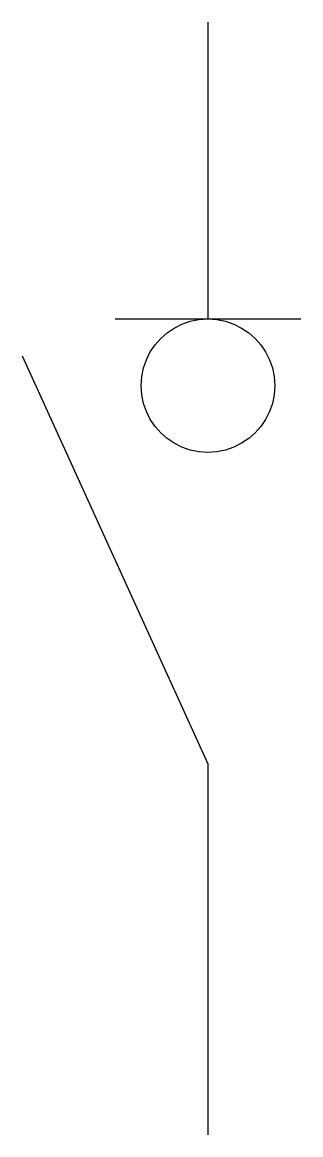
# Model space of a CAD drawing. Header units: millimetres. Extents: x -2.5 to 1.2, y -15 to 0.
import ezdxf
from ezdxf.enums import TextEntityAlignment as Align

# ---------------------------------------------------------------- set-up
doc = ezdxf.new("R2010")
doc.units = ezdxf.units.MM
doc.layers.get('0').update_dxf_attribs({"linetype": 'CONTINUOUS'})
doc.styles.add('ARIAL', font='arial.ttf')

# ---------------------------------------------------------------- blocks, each defined once
blk = doc.blocks.new('291_E_LV_MLD_IEC60617_switch_disconnector_1p')
at = {"true_color": 0x0000ff}
for p, q in [((0, 0), (0, -4)), ((-1.25, -4), (1.25, -4)), ((-2.5, -4.5), (0, -10)), ((0, -10), (0, -15))]:
    blk.add_line(p, q, dxfattribs=at)
blk.add_lwpolyline([(0.9, -4.9), (0.892, -5.022), (0.868, -5.139), (0.829, -5.25), (0.777, -5.354), (0.712, -5.45), (0.636, -5.536), (0.55, -5.612), (0.454, -5.677), (0.35, -5.729), (0.239, -5.768), (0.122, -5.792), (0, -5.8), (-0.122, -5.792), (-0.239, -5.768), (-0.35, -5.729), (-0.454, -5.677), (-0.55, -5.612), (-0.636, -5.536), (-0.712, -5.45), (-0.777, -5.354), (-0.829, -5.25), (-0.868, -5.139), (-0.892, -5.022), (-0.9, -4.9), (-0.892, -4.778), (-0.868, -4.661), (-0.829, -4.55), (-0.777, -4.446), (-0.712, -4.35), (-0.636, -4.264), (-0.55, -4.188), (-0.454, -4.123), (-0.35, -4.071), (-0.239, -4.032), (-0.122, -4.008), (0, -4), (0.122, -4.008), (0.239, -4.032), (0.35, -4.071), (0.454, -4.123), (0.55, -4.188), (0.636, -4.264), (0.712, -4.35), (0.777, -4.446), (0.829, -4.55), (0.868, -4.661), (0.892, -4.778), (0.9, -4.9)], close=True, dxfattribs=at)
at = {"true_color": 0x0000ff, "style": 'ARIAL'}
blk.add_attdef('TAG', text='', height=2.5, dxfattribs=at).set_placement((-4.5, -2.2), align=Align.RIGHT)
at = {"color": 7, "style": 'ARIAL'}
for tag, p in [('RATED_CURRENT', (-4.5, -9)), ('VOLTAGE', (-4.5, -12)), ('MANUFACTURER', (-4.5, -15))]:
    blk.add_attdef(tag, text='', height=1.7, dxfattribs=at).set_placement(p, align=Align.RIGHT)

msp = doc.modelspace()

# ---------------------------------------------------------------- block references
msp.add_blockref('291_E_LV_MLD_IEC60617_switch_disconnector_1p', (0, 0))

doc.saveas('drawing.dxf')
